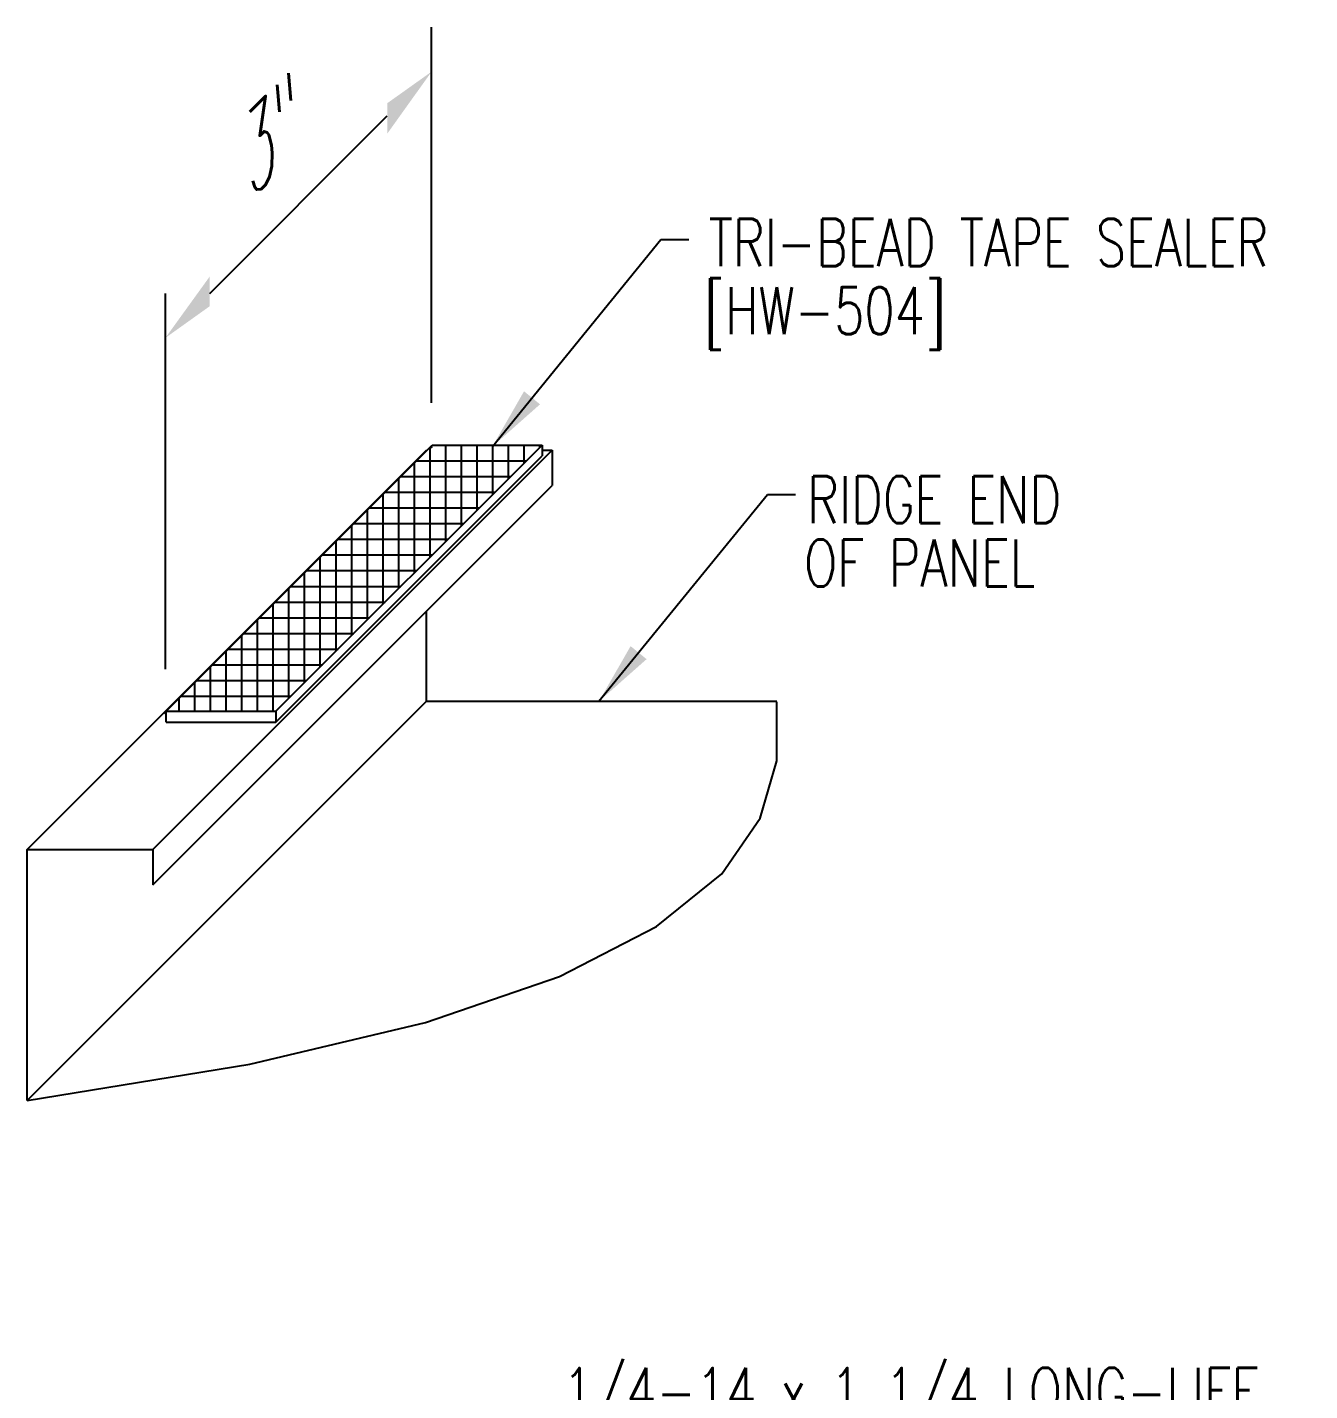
# Model space of a CAD drawing. Header units: inches. Extents: x -2 to 189, y 13 to 99.
# Drawn here: x 30.36 to 40.58, y 34.77 to 45.64 of the extents above; entities that cross this region are included whole.
import ezdxf

# ---------------------------------------------------------------- set-up
doc = ezdxf.new("R2010")
doc.units = ezdxf.units.IN
doc.header["$MEASUREMENT"] = 0
doc.linetypes.add('CENTER2', pattern=[1.125, 0.75, -0.125, 0.125, -0.125])
for name, color, linetype in [('DIM', 2, 'Continuous'), ('PANEL', 11, 'Continuous'), ('SEALANT', 253, 'CENTER2'), ('TAPE', 8, 'Continuous'), ('TEXT', 2, 'Continuous'), ('TEXT1', 7, 'Continuous')]:
    doc.layers.add(name, color=color, linetype=linetype)
doc.styles.add('ROMANS', font='ROMANS.SHX', dxfattribs={"width": 0.75, "height": 0.5})
doc.styles.add('TEXT1', font='ROMANS.shx', dxfattribs={"width": 0.75, "height": 0.375})
doc.dimstyles.new('DETAIL$7', dxfattribs={"dimscale": 4, "dimtxt": 0.375, "dimasz": 0.125, "dimexe": 0.0625, "dimexo": 0.125, "dimgap": 0.0625, "dimtad": 1, "dimdec": 4, "dimzin": 3, "dimdsep": 46, "dimlunit": 4, "dimtxsty": 'TEXT1', "dimblk": 'ARCHTICK', "dimcen": 0.0625, "dimclrd": 7, "dimclre": 7, "dimclrt": 2, "dimadec": 0, "dimazin": 0, "dimtfac": 0.59375, "dimtdec": 4, "dimtmove": 0, "dimatfit": 3, "dimfxl": 0, "dimfrac": 2, "dimtolj": 1, "dimtzin": 3, "dimarcsym": 0})

# ---------------------------------------------------------------- blocks, each defined once
blk = doc.blocks.new('FD-F1E')
at = {"layer": 'TEXT', "style": 'TEXT1', "width": 0.75}
for s, p in [('1/4-14 x 1 1/4 LONG-LIFE', (0.0047, -0.0408)), ('SELF-DRILLER W/WASHER', (0.0047, -0.1926)), ('[FASTENER #1E]', (0.0047, -0.3444))]:
    blk.add_text(s, height=0.09375, dxfattribs=at).set_placement(p)
blk.add_attdef('(QUANTITY)', (0.9263, -0.3444), '', height=0.0938, dxfattribs=at)
blk = doc.blocks.new('A$C415C3986')
at = {"layer": 'DEFPOINTS', "color": 0, "linetype": 'ByBlock'}
blk.add_point((1.015, 0.946), dxfattribs=at)
at = {"layer": 'DIM', "color": 7, "linetype": 'ByBlock'}
for p, q in [((1.015, -1.693), (1.015, 1.3)), ((-0.753, -0.822), (0.661, 0.593)), ((-1.106, -3.814), (-1.106, -0.822))]:
    blk.add_line(p, q, dxfattribs=at)
for points in [[(0.661, 0.694), (0.661, 0.451), (1.015, 0.946)], [(-0.753, -0.686), (-0.753, -0.923), (-1.106, -1.175)]]:
    blk.add_solid(points, dxfattribs=at)

msp = doc.modelspace()

# ---------------------------------------------------------------- hatches: boundary and pattern name
at = {"layer": 'SEALANT'}
h = msp.add_hatch(dxfattribs=at)
h.set_pattern_fill('NET', color=256, style=0)
h.set_pattern_definition([(0, (26.81743, 6.55736), (0, 0.125), []), (90, (26.81743, 6.55736), (-0.125, 8e-18), [])])
h.paths.add_polyline_path([(31.46278, 40.18666), (32.33778, 40.18666), (34.4591, 42.30798), (33.5841, 42.30798)])

# ---------------------------------------------------------------- linework, layer by layer
at = {"layer": 'PANEL'}
for p, q in [((30.35709, 39.08448), (33.53907, 42.26646)), ((31.35709, 39.08448), (34.53907, 42.26646)), ((33.53907, 42.26646), (33.54259, 42.26646)), ((34.4591, 42.26646), (34.53907, 42.26646)), ((34.53907, 42.26646), (34.53907, 41.98563)), ((31.35709, 38.80365), (34.53907, 41.98563)), ((33.53907, 40.26646), (33.53907, 40.98563)), ((33.53907, 40.26646), (33.53907, 40.98563)), ((30.35709, 37.08448), (33.53907, 40.26646)), ((33.53907, 40.26646), (36.33056, 40.26646)), ((30.35709, 37.08448), (30.35709, 39.08448)), ((30.35709, 39.08448), (31.35709, 39.08448)), ((31.35709, 39.08448), (31.35709, 38.80365))]:
    msp.add_line(p, q, dxfattribs=at)
msp.add_lwpolyline([(30.35709, 37.08448), (32.13071, 37.37553), (33.53115, 37.70694), (34.59829, 38.07368), (35.37202, 38.47072), (35.89222, 38.89301), (36.19879, 39.33553), (36.33161, 39.79324), (36.33057, 40.26111)], dxfattribs=at)
at = {"layer": 'TAPE'}
for p, q in [((31.46278, 40.18666), (33.5841, 42.30798)), ((32.33778, 40.18666), (34.4591, 42.30798)), ((33.5841, 42.30798), (34.4591, 42.30798)), ((34.4591, 42.30798), (34.4591, 42.22157)), ((32.33778, 40.10025), (34.4591, 42.22157)), ((31.46278, 40.18666), (32.33778, 40.18666)), ((31.46278, 40.10025), (31.46278, 40.18666)), ((31.46278, 40.10025), (32.33778, 40.10025)), ((32.33778, 40.18666), (32.33778, 40.10025))]:
    msp.add_line(p, q, dxfattribs=at)
for p in [(33.5793, 42.29085), (31.45798, 40.16953)]:
    msp.add_point(p, dxfattribs=at)

# ---------------------------------------------------------------- block references
at = {"layer": 'TEXT'}
msp.add_blockref('A$C415C3986', (32.56429, 44.33747), dxfattribs=at)
at = {"layer": 'TEXT', "xscale": 4, "yscale": 4, "zscale": 4}
msp.add_blockref('FD-F1E', (34.60616, 34.7432), dxfattribs=at).add_auto_attribs({'(QUANTITY)': '(1) PER RIB'})

# ---------------------------------------------------------------- texts
at = {"layer": 'TEXT', "style": 'TEXT1', "width": 0.75}
for s, p in [('TRI-BEAD TAPE SEALER', (35.7872, 43.73456)), ('[HW-504]', (35.75085, 43.19108)), ('RIDGE END ', (36.57253, 41.68657)), ('OF PANEL', (36.54689, 41.18054))]:
    msp.add_text(s, height=0.375, dxfattribs=at).set_placement(p)
at = {"layer": 'TEXT1', "color": 2, "style": 'ROMANS', "oblique": 40, "width": 0.75}
msp.add_text('3"', height=0.5, rotation=45, dxfattribs=at).set_placement((32.13141, 44.25655))

# ---------------------------------------------------------------- leaders
at = {"layer": 'TEXT'}
for points in [[(34.06397, 42.29696), (35.40634, 43.94522), (35.6301, 43.94522)], [(34.91321, 40.26646), (36.25558, 41.91472), (36.47934, 41.91472)]]:
    msp.add_leader(points, dimstyle='DETAIL$7', override={"dimgap": 0.0625, "dimtad": 0}, dxfattribs=at)

doc.saveas('drawing.dxf')
